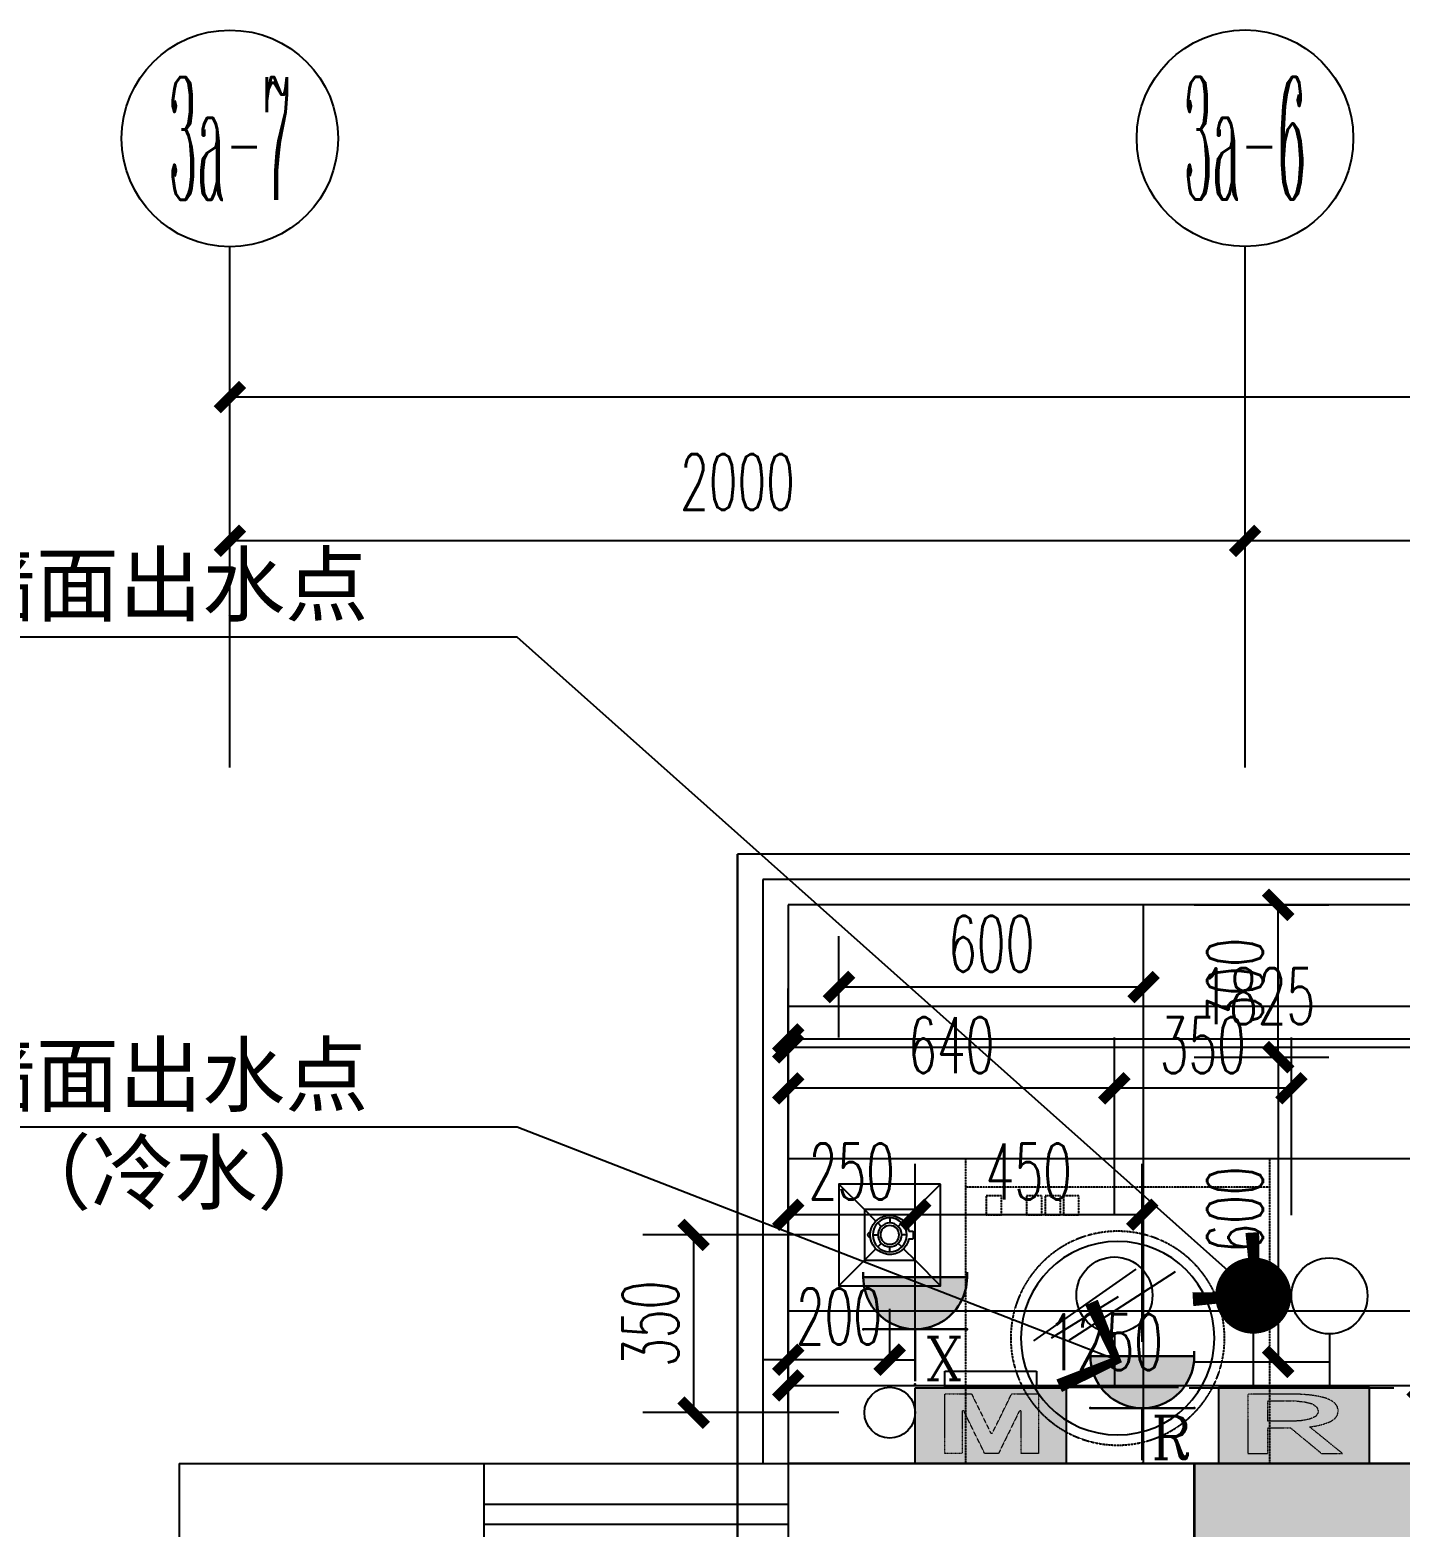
# Model space of a CAD drawing. Extents: x 184967 to 628822, y -100826 to 121332.
# Drawn here: x 392321 to 395020, y -16638 to -13689 of the extents above; entities that cross this region are included whole.
import ezdxf
from ezdxf.enums import TextEntityAlignment as Align

# ---------------------------------------------------------------- set-up
doc = ezdxf.new("R2010")
doc.units = 0
doc.header["$MEASUREMENT"] = 0
for name, pattern in [('$3$DASH', [0.35, 0.25, -0.1]), ('DASH', [0.35, 0.25, -0.1]), ('HIDDEN', [0.375, 0.25, -0.125])]:
    doc.linetypes.add(name, pattern=pattern)
for name, color, linetype in [('0-地面', 251, 'Continuous'), ('AXIS_TEXT', 7, 'Continuous'), ('column', 6, 'Continuous'), ('DIM-墙体定位', 146, 'Continuous'), ('E-给水', 34, 'Continuous'), ('E02-灯具开关连线', 6, 'Continuous'), ('E03-地漏', 6, 'Continuous'), ('FF-活动家具', 51, 'Continuous'), ('PUB_DIM', 3, 'Continuous'), ('T-灯具尺寸', 55, 'Continuous'), ('VPIPE-废水', 31, 'TG_F'), ('WALL', 145, 'Continuous'), ('家具尺寸', 8, 'Continuous'), ('机电设备', 34, 'HIDDEN'), ('栏杆', 4, 'Continuous'), ('看线', 67, 'Continuous')]:
    doc.layers.add(name, color=color, linetype=linetype)
for name, color, linetype, lineweight in [('03-col-5F~23F$0$$0$COLU', 6, 'Continuous', 0), ('03-col-5F~23F$0$$0$COLU_HATCH', 251, 'Continuous', 0), ('4#6#-col-2F~31F$0$COLU_HATCH', 251, 'Continuous', 0), ('E-插座', 60, 'Continuous', 30)]:
    doc.layers.add(name, color=color, linetype=linetype, lineweight=lineweight)
doc.styles.add('_TCH_AXIS', font='COMPLEX', dxfattribs={"bigfont": 'GBCBIG'})
doc.styles.add('_TCH_LABEL', font='COMPLEX', dxfattribs={"bigfont": 'GBCBIG'})
doc.styles.add('COMPLEX', font='COMPLEX')
doc.styles.get("Standard").update_dxf_attribs({"font": 'gbenor.shx', "bigfont": 'gbcbig.shx'})
doc.styles.add('TG_LINETYPE', font='GBXWXT', dxfattribs={"width": 0.7, "height": 3, "bigfont": 'GBCBIG'})
doc.styles.add('尺寸标注', font='txt.shx', dxfattribs={"width": 0.6, "height": 110})
doc.styles.add('文字标注', font='')
doc.styles.get('文字标注').set_extended_font_data('SimSun')
doc.linetypes.add('TG_F', pattern='A,3,-0.34,["F",TG_LINETYPE,S=0.1,R=0,X=-0.2,Y=-0.08],0', length=3.34)
doc.dimstyles.new('1-50', dxfattribs={"dimscale": 50, "dimtxt": 110, "dimasz": 1, "dimexe": 2, "dimexo": 2, "dimgap": 0.6, "dimtad": 1, "dimdec": 0, "dimrnd": 5, "dimtxsty": '尺寸标注', "dimblk": 'ARCHTICK', "dimcen": 2.5, "dimclrd": 251, "dimclre": 251, "dimclrt": 50, "dimadec": 0, "dimazin": 0, "dimtfac": 1, "dimtdec": 0, "dimtix": 1, "dimtmove": 2, "dimatfit": 3, "dimldrblk": 'DOT', "dimfxl": 0, "dimarcsym": 0})
doc.dimstyles.new('标注', dxfattribs={"dimtxt": 2.5, "dimasz": 1.5, "dimexe": 1.25, "dimexo": 0.625, "dimgap": 0, "dimtad": 1, "dimdsep": 46, "dimtxsty": 'Standard', "dimblk": 'z', "dimcen": 2.5, "dimadec": 0, "dimazin": 0, "dimtm": 1e-09, "dimtfac": 1, "dimtmove": 0, "dimatfit": 3, "dimldrblk": 'z', "dimfxl": 0, "dimarcsym": 0})

# ---------------------------------------------------------------- blocks, each defined once
blk = doc.blocks.new('A$C42DA46BE')
h = blk.add_hatch(color=256)
h.dxf.hatch_style = 1
h.paths.add_polyline_path([(184.9, 117.1), (131.9, 117.1), (94.2, 39.8), (90.8, 39.8), (53.1, 117.1), (0, 117.1), (0, 0), (34.2, 0), (34.2, 83.6), (37.7, 83.6), (78.8, 0), (106.2, 0), (147.2, 83.6), (150.7, 83.6), (150.7, 0), (184.9, 0)])
at = {"color": 8, "lineweight": 0}
for p, q in [((53.1, 117.1), (0, 117.1)), ((0, 117.1), (0, 0)), ((90.8, 39.8), (53.1, 117.1)), ((131.9, 117.1), (94.2, 39.8)), ((184.9, 117.1), (131.9, 117.1)), ((184.9, 0), (184.9, 117.1)), ((34.2, 0), (34.2, 83.6)), ((34.2, 83.6), (37.7, 83.6)), ((37.7, 83.6), (78.8, 0)), ((106.2, 0), (147.2, 83.6)), ((147.2, 83.6), (150.7, 83.6)), ((150.7, 83.6), (150.7, 0)), ((94.2, 39.8), (90.8, 39.8)), ((0, 0), (34.2, 0)), ((78.8, 0), (106.2, 0)), ((150.7, 0), (184.9, 0))]:
    blk.add_line(p, q, dxfattribs=at)
blk = doc.blocks.new('*U918')
at = {"color": 167, "ltscale": 400}
for points in [[(1.893, 4.845), (7.766, 4.845), (7.766, 5.888), (1.893, 5.888)], [(9.659, 4.83), (0, 4.83), (0, 0), (9.659, 0)]]:
    blk.add_lwpolyline(points, close=True, dxfattribs=at)
at = {"color": 9, "true_color": 0xc8a7c8}
blk.add_solid([(0, 0), (0, 4.83), (9.659, 0), (9.659, 4.83)], dxfattribs=at)
at = {"xscale": 0.03246852822245483, "yscale": 0.03246852822245483, "zscale": 0.03246852822245483}
blk.add_blockref('A$C42DA46BE', (1.766, 0.641), dxfattribs=at)
blk = doc.blocks.new('_ArchTick')
at = {"color": 0, "linetype": 'ByBlock', "const_width": 0.4}
blk.add_lwpolyline([(-0.5, -0.5), (0.5, 0.5)], dxfattribs=at)
blk = doc.blocks.new('*D1156')
at = {"layer": 'Defpoints', "color": 0, "linetype": 'ByBlock', "transparency": 16777216}
for p in [(393814.6, -15677), (393814.6, -15912.2), (395664.6, -15962.2)]:
    blk.add_point(p, dxfattribs=at)
at = {"layer": 'T-灯具尺寸', "color": 251, "lineweight": -2, "transparency": 16777216}
for p, q in [((393814.6, -15812.2), (393814.6, -15577)), ((395664.6, -15862.2), (395664.6, -15577)), ((395664.6, -15677), (393814.6, -15677))]:
    blk.add_line(p, q, dxfattribs=at)
at = {"layer": 'T-灯具尺寸', "color": 251, "linetype": 'ByBlock', "lineweight": -2, "transparency": 16777216, "xscale": 50, "yscale": 50, "zscale": 50, "rotation": 180}
blk.add_blockref('_ArchTick', (393814.6, -15677), dxfattribs=at)
at = {"layer": 'T-灯具尺寸', "color": 251, "linetype": 'ByBlock', "lineweight": -2, "transparency": 16777216, "xscale": 50, "yscale": 50, "zscale": 50}
blk.add_blockref('_ArchTick', (395664.6, -15677), dxfattribs=at)
at = {"layer": 'T-灯具尺寸', "color": 50, "linetype": 'ByBlock', "transparency": 16777216, "insert": (394739.6, -15592), "char_height": 110, "attachment_point": 5, "style": '尺寸标注'}
blk.add_mtext('1825', dxfattribs=at)
blk = doc.blocks.new('_Dot')
at = {"color": 0, "linetype": 'ByBlock', "lineweight": -2}
blk.add_line((-0.5, 0), (-1, 0), dxfattribs=at)
at = {"color": 0, "linetype": 'ByBlock', "const_width": 0.5}
blk.add_lwpolyline([(-0.25, 0, 1), (0.25, 0, 1)], format="xyb", close=True, dxfattribs=at)
blk = doc.blocks.new('*U913')
h = blk.add_hatch(color=256)
edge = h.paths.add_edge_path()
edge.add_ellipse((117.7, 211), major_axis=(72.3, 72.3), ratio=1, start_angle=135, end_angle=224.9997)
edge.add_line((117.7, 108.8), (117.7, 108.8))
edge.add_ellipse((117.7, 211), major_axis=(72.3, 72.3), ratio=1, start_angle=225.0003, end_angle=315)
edge.add_line((219.9, 211), (15.5, 211))
for p, q in [((15.5, 221.2), (15.5, 211)), ((219.9, 211), (15.5, 211)), ((219.9, 221.2), (219.9, 211)), ((15.5, 108.8), (219.9, 108.8)), ((117.7, 108.8), (117.7, 6.5))]:
    blk.add_line(p, q)
at = {"extrusion": (0, 0, -1)}
blk.add_ellipse((117.7, 211), major_axis=(72.3, 72.3), ratio=1, start_param=0.785398, end_param=3.926991, dxfattribs=at)
for p in [(15.5, 108.8), (219.9, 108.8), (117.7, 0)]:
    blk.add_point(p)
at = {"style": '_TCH_LABEL', "text_generation_flag": 4}
blk.add_text('P', height=0.00409, dxfattribs=at).set_placement((117.7, 0))
at = {"style": '_TCH_LABEL'}
blk.add_attdef('B', text='', height=84.1, dxfattribs=at).set_placement((174.6, 51.2), align=Align.MIDDLE)
blk = doc.blocks.new('000')
for p, q in [((126972.5, 18752.6), (126972.5, 18645.9)), ((126972.5, 18646.5), (126822.5, 18646.5)), ((126845.9, 18646.5), (127099, 18646.5))]:
    blk.add_line(p, q)
blk.add_circle((126972.5, 18827.6), 75)
blk = doc.blocks.new('z')
blk.add_line((0, 0), (-1, 0))
blk.add_lwpolyline([(-1.171, 1.173, 0.36, 0.21, 0), (0, 0, 0.21, 0.36, 0), (-1.171, -1.173, 0.36, 0.36, 0)], format="xyseb")
blk = doc.blocks.new('*D1359')
at = {"layer": 'Defpoints', "color": 0, "linetype": 'ByBlock', "transparency": 16777216}
for p in [(393814.6, -15693), (393814.6, -15693), (397514.6, -15912.2)]:
    blk.add_point(p, dxfattribs=at)
at = {"layer": 'DIM-墙体定位', "color": 251, "lineweight": -2, "transparency": 16777216}
for p, q in [((393814.6, -15693), (393814.6, -15593)), ((397514.6, -15812.2), (397514.6, -15593)), ((397514.6, -15693), (393814.6, -15693))]:
    blk.add_line(p, q, dxfattribs=at)
at = {"layer": 'DIM-墙体定位', "color": 251, "linetype": 'ByBlock', "lineweight": -2, "transparency": 16777216, "xscale": 50, "yscale": 50, "zscale": 50, "rotation": 180}
blk.add_blockref('_ArchTick', (393814.6, -15693), dxfattribs=at)
at = {"layer": 'DIM-墙体定位', "color": 251, "linetype": 'ByBlock', "lineweight": -2, "transparency": 16777216, "xscale": 50, "yscale": 50, "zscale": 50}
blk.add_blockref('_ArchTick', (397514.6, -15693), dxfattribs=at)
at = {"layer": 'DIM-墙体定位', "color": 50, "linetype": 'ByBlock', "transparency": 16777216, "insert": (395664.6, -15608), "char_height": 110, "attachment_point": 5, "style": '尺寸标注'}
blk.add_mtext('3700', dxfattribs=at)
blk = doc.blocks.new('*D1362')
at = {"layer": 'Defpoints', "color": 0, "linetype": 'ByBlock', "transparency": 16777216}
for p in [(395064.6, -16358.5), (393814.6, -16512.2), (395064.6, -16512.2)]:
    blk.add_point(p, dxfattribs=at)
at = {"layer": 'DIM-墙体定位', "color": 251, "lineweight": -2, "transparency": 16777216}
for p, q in [((393814.6, -16412.2), (393814.6, -16258.5)), ((395064.6, -16412.2), (395064.6, -16258.5)), ((393814.6, -16358.5), (395064.6, -16358.5))]:
    blk.add_line(p, q, dxfattribs=at)
at = {"layer": 'DIM-墙体定位', "color": 251, "linetype": 'ByBlock', "lineweight": -2, "transparency": 16777216, "xscale": 50, "yscale": 50, "zscale": 50, "rotation": 180}
blk.add_blockref('_ArchTick', (393814.6, -16358.5), dxfattribs=at)
at = {"layer": 'DIM-墙体定位', "color": 251, "linetype": 'ByBlock', "lineweight": -2, "transparency": 16777216, "xscale": 50, "yscale": 50, "zscale": 50}
blk.add_blockref('_ArchTick', (395064.6, -16358.5), dxfattribs=at)
at = {"layer": 'DIM-墙体定位', "color": 50, "linetype": 'ByBlock', "transparency": 16777216, "insert": (394439.6, -16273.5), "char_height": 110, "attachment_point": 5, "style": '尺寸标注'}
blk.add_mtext('1250', dxfattribs=at)
blk = doc.blocks.new('*D1645')
at = {"layer": 'Defpoints', "color": 0, "linetype": 'ByBlock', "transparency": 16777216}
for p in [(394514.6, -15712.2), (394514.6, -16312.2), (394779.8, -16312.2)]:
    blk.add_point(p, dxfattribs=at)
at = {"layer": '家具尺寸', "color": 251, "lineweight": -2, "transparency": 16777216}
for p, q in [((394614.6, -15712.2), (394879.8, -15712.2)), ((394779.8, -15712.2), (394779.8, -16312.2)), ((394614.6, -16312.2), (394879.8, -16312.2))]:
    blk.add_line(p, q, dxfattribs=at)
at = {"layer": '家具尺寸', "color": 251, "linetype": 'ByBlock', "lineweight": -2, "transparency": 16777216, "xscale": 50, "yscale": 50, "zscale": 50}
for p, rotation in [((394779.8, -15712.2), 90), ((394779.8, -16312.2), 270)]:
    blk.add_blockref('_ArchTick', p, dxfattribs=dict(at, rotation=rotation))
at = {"layer": '家具尺寸', "color": 50, "linetype": 'ByBlock', "transparency": 16777216, "insert": (394694.8, -16012.2), "char_height": 110, "attachment_point": 5, "rotation": 90, "style": '尺寸标注'}
blk.add_mtext('600', dxfattribs=at)
blk = doc.blocks.new('*D1646')
at = {"layer": 'Defpoints', "color": 0, "linetype": 'ByBlock', "transparency": 16777216}
for p in [(393914.6, -15574), (393914.6, -15773.7), (394514.6, -15773.7)]:
    blk.add_point(p, dxfattribs=at)
at = {"layer": '家具尺寸', "color": 251, "lineweight": -2, "transparency": 16777216}
for p, q in [((393914.6, -15673.7), (393914.6, -15474)), ((394514.6, -15673.7), (394514.6, -15474)), ((394514.6, -15574), (393914.6, -15574))]:
    blk.add_line(p, q, dxfattribs=at)
at = {"layer": '家具尺寸', "color": 251, "linetype": 'ByBlock', "lineweight": -2, "transparency": 16777216, "xscale": 50, "yscale": 50, "zscale": 50, "rotation": 180}
blk.add_blockref('_ArchTick', (393914.6, -15574), dxfattribs=at)
at = {"layer": '家具尺寸', "color": 251, "linetype": 'ByBlock', "lineweight": -2, "transparency": 16777216, "xscale": 50, "yscale": 50, "zscale": 50}
blk.add_blockref('_ArchTick', (394514.6, -15574), dxfattribs=at)
at = {"layer": '家具尺寸', "color": 50, "linetype": 'ByBlock', "transparency": 16777216, "insert": (394214.6, -15489), "char_height": 110, "attachment_point": 5, "style": '尺寸标注'}
blk.add_mtext('600', dxfattribs=at)
blk = doc.blocks.new('*D1647')
at = {"layer": 'Defpoints', "color": 0, "linetype": 'ByBlock', "transparency": 16777216}
for p in [(394514.6, -15412.2), (394779.8, -15412.2), (394514.6, -15712.2)]:
    blk.add_point(p, dxfattribs=at)
at = {"layer": '家具尺寸', "color": 251, "lineweight": -2, "transparency": 16777216}
for p, q in [((394614.6, -15412.2), (394879.8, -15412.2)), ((394779.8, -15712.2), (394779.8, -15412.2)), ((394614.6, -15712.2), (394879.8, -15712.2))]:
    blk.add_line(p, q, dxfattribs=at)
at = {"layer": '家具尺寸', "color": 251, "linetype": 'ByBlock', "lineweight": -2, "transparency": 16777216, "xscale": 50, "yscale": 50, "zscale": 50}
for p, rotation in [((394779.8, -15412.2), 90), ((394779.8, -15712.2), 270)]:
    blk.add_blockref('_ArchTick', p, dxfattribs=dict(at, rotation=rotation))
at = {"layer": '家具尺寸', "color": 50, "linetype": 'ByBlock', "transparency": 16777216, "insert": (394694.8, -15562.2), "char_height": 110, "attachment_point": 5, "rotation": 90, "style": '尺寸标注'}
blk.add_mtext('300', dxfattribs=at)
blk = doc.blocks.new('A$C4B8B7A8A')
at = {"linetype": '$3$DASH'}
blk.add_line((56.2, 0), (56.2, 600), dxfattribs=at)
at = {"color": 250}
for p, q in [((358.3, 465.3), (217.2, 263.8)), ((352.9, 430.3), (271.6, 298.1)), ((357.3, 395.8), (222.2, 186.3))]:
    blk.add_line(p, q, dxfattribs=at)
at = {"linetype": '$3$DASH'}
for points in [[(0, 600), (600, 600), (600, 0), (0, 0)], [(73.1, 558.8), (110.3, 558.8), (110.3, 528.6), (73.1, 528.6)], [(73.1, 479.3), (110.3, 479.3), (110.3, 449.1), (73.1, 449.1)], [(73.1, 443), (110.3, 443), (110.3, 412.9), (73.1, 412.9)], [(73.1, 406.8), (110.3, 406.8), (110.3, 376.6), (73.1, 376.6)]]:
    blk.add_lwpolyline(points, close=True, dxfattribs=at)
blk.add_circle((353.4, 300), 210.6, dxfattribs=at)
at = {"color": 250}
blk.add_circle((353.4, 300), 190.6, dxfattribs=at)
blk = doc.blocks.new('A$C35EA2F62')
at = {"color": 250, "ltscale": 10}
for p, q in [((0, 100, 0), (22.8, 77.2, 0)), ((100, 100, 0), (77.2, 77.2, 0)), ((26.3, 73.7, 0), (33.4, 66.6, 0)), ((50, 83.5, 0), (50, 73.5, 0)), ((73.7, 73.7, 0), (66.6, 66.6, 0)), ((16.5, 50, 0), (26.5, 50, 0)), ((26.3, 26.3, 0), (33.4, 33.4, 0)), ((73.7, 26.3, 0), (66.6, 33.4, 0)), ((83.5, 50, 0), (73.5, 50, 0)), ((22.8, 22.8, 0), (0, 0, 0)), ((50, 16.5, 0), (50, 26.5, 0)), ((77.2, 22.8, 0), (100, 0, 0))]:
    blk.add_line(p, q, dxfattribs=at)
for p, q in [((12.2, 57.5, 0), (4, 57.5, 0)), ((4, 57.5, 0), (4, 42.5, 0)), ((12.2, 42.5, 0), (4, 42.5, 0))]:
    blk.add_line(p, q)
at = {"elevation": 0}
blk.add_lwpolyline([(100, 0), (0, 0), (0, 100), (100, 100)], close=True, dxfattribs=at)
at = {"color": 250, "ltscale": 10}
for radius in [33.5, 23.5]:
    blk.add_circle((50, 50, 0), radius, dxfattribs=at)
blk.add_circle((50, 50, 0), 18.5)
blk.add_arc((50, 50, 0), 38.5, 191.2333, 168.7667)
blk.add_arc((88.5, 50, 0), 5, 266.2769, 93.7231, dxfattribs=at)
blk = doc.blocks.new('*D1802')
at = {"layer": 'Defpoints', "color": 0, "linetype": 'ByBlock', "transparency": 16777216}
for p in [(394064.6, -16022.5), (394064.6, -16363.4), (394512.1, -16505.7)]:
    blk.add_point(p, dxfattribs=at)
at = {"layer": 'E-插座', "color": 251, "lineweight": -2, "transparency": 16777216}
for p, q in [((394064.6, -16263.4), (394064.6, -15922.5)), ((394512.1, -16272.5), (394512.1, -15922.5)), ((394512.1, -16022.5), (394064.6, -16022.5))]:
    blk.add_line(p, q, dxfattribs=at)
at = {"layer": 'E-插座', "color": 251, "linetype": 'ByBlock', "lineweight": -2, "transparency": 16777216, "xscale": 50, "yscale": 50, "zscale": 50, "rotation": 180}
blk.add_blockref('_ArchTick', (394064.6, -16022.5), dxfattribs=at)
at = {"layer": 'E-插座', "color": 251, "linetype": 'ByBlock', "lineweight": -2, "transparency": 16777216, "xscale": 50, "yscale": 50, "zscale": 50}
blk.add_blockref('_ArchTick', (394512.1, -16022.5), dxfattribs=at)
at = {"layer": 'E-插座', "color": 50, "linetype": 'ByBlock', "transparency": 16777216, "insert": (394288.4, -15937.5), "char_height": 110, "attachment_point": 5, "style": '尺寸标注'}
blk.add_mtext('450', dxfattribs=at)
blk = doc.blocks.new('*D1803')
at = {"layer": 'Defpoints', "color": 0, "linetype": 'ByBlock', "transparency": 16777216}
for p in [(394457.1, -15773.5), (394457.1, -16348.5), (394805.9, -16363.4)]:
    blk.add_point(p, dxfattribs=at)
at = {"layer": 'E-给水', "color": 251, "lineweight": -2, "transparency": 16777216}
for p, q in [((394457.1, -16023.5), (394457.1, -15673.5)), ((394805.9, -16023.5), (394805.9, -15673.5)), ((394805.9, -15773.5), (394457.1, -15773.5))]:
    blk.add_line(p, q, dxfattribs=at)
at = {"layer": 'E-给水', "color": 251, "linetype": 'ByBlock', "lineweight": -2, "transparency": 16777216, "xscale": 50, "yscale": 50, "zscale": 50, "rotation": 180}
blk.add_blockref('_ArchTick', (394457.1, -15773.5), dxfattribs=at)
at = {"layer": 'E-给水', "color": 251, "linetype": 'ByBlock', "lineweight": -2, "transparency": 16777216, "xscale": 50, "yscale": 50, "zscale": 50}
blk.add_blockref('_ArchTick', (394805.9, -15773.5), dxfattribs=at)
at = {"layer": 'E-给水', "color": 50, "linetype": 'ByBlock', "transparency": 16777216, "insert": (394631.5, -15688.5), "char_height": 110, "attachment_point": 5, "style": '尺寸标注'}
blk.add_mtext('350', dxfattribs=at)
blk = doc.blocks.new('*D1916')
at = {"layer": 'Defpoints', "color": 0, "linetype": 'ByBlock', "transparency": 16777216}
for p in [(393628.3, -16062.2), (394014.6, -16062.2), (394014.6, -16412.2)]:
    blk.add_point(p, dxfattribs=at)
at = {"layer": 'E-给水', "color": 251, "lineweight": -2, "transparency": 16777216}
for p, q in [((393914.6, -16062.2), (393528.3, -16062.2)), ((393628.3, -16412.2), (393628.3, -16062.2)), ((393914.6, -16412.2), (393528.3, -16412.2))]:
    blk.add_line(p, q, dxfattribs=at)
at = {"layer": 'E-给水', "color": 251, "linetype": 'ByBlock', "lineweight": -2, "transparency": 16777216, "xscale": 50, "yscale": 50, "zscale": 50}
for p, rotation in [((393628.3, -16062.2), 90), ((393628.3, -16412.2), 270)]:
    blk.add_blockref('_ArchTick', p, dxfattribs=dict(at, rotation=rotation))
at = {"layer": 'E-给水', "color": 50, "linetype": 'ByBlock', "transparency": 16777216, "insert": (393543.3, -16237.2), "char_height": 110, "attachment_point": 5, "rotation": 90, "style": '尺寸标注'}
blk.add_mtext('350', dxfattribs=at)
blk = doc.blocks.new('*D1917')
at = {"layer": 'Defpoints', "color": 0, "linetype": 'ByBlock', "transparency": 16777216}
for p in [(393814.6, -16308), (393814.6, -16412.2), (394014.6, -16412.2)]:
    blk.add_point(p, dxfattribs=at)
at = {"layer": 'E-给水', "color": 251, "lineweight": -2, "transparency": 16777216}
for p, q in [((393814.6, -16312.2), (393814.6, -16208)), ((394014.6, -16312.2), (394014.6, -16208)), ((393814.6, -16308), (393764.6, -16308)), ((394014.6, -16308), (393814.6, -16308)), ((394014.6, -16308), (394064.6, -16308))]:
    blk.add_line(p, q, dxfattribs=at)
at = {"layer": 'E-给水', "color": 251, "linetype": 'ByBlock', "lineweight": -2, "transparency": 16777216, "xscale": 50, "yscale": 50, "zscale": 50}
blk.add_blockref('_ArchTick', (393814.6, -16308), dxfattribs=at)
at = {"layer": 'E-给水', "color": 251, "linetype": 'ByBlock', "lineweight": -2, "transparency": 16777216, "xscale": 50, "yscale": 50, "zscale": 50, "rotation": 180}
blk.add_blockref('_ArchTick', (394014.6, -16308), dxfattribs=at)
at = {"layer": 'E-给水', "color": 50, "linetype": 'ByBlock', "transparency": 16777216, "insert": (393914.6, -16223), "char_height": 110, "attachment_point": 5, "style": '尺寸标注'}
blk.add_mtext('200', dxfattribs=at)
blk = doc.blocks.new('A$C425A3D1E')
for p, q in [((0.6, 403.1), (0.6, 150)), ((182.3, 276.6), (0.6, 276.6)), ((0.6, 126.6), (0.6, 276.6)), ((0.6, 253.1), (0.6, 0)), ((106.7, 126.6), (0, 126.6))]:
    blk.add_line(p, q)
at = {"const_width": 75}
blk.add_lwpolyline([(182.3, 314.1, -1), (182.3, 239.1, -1)], format="xyb", close=True, dxfattribs=at)
blk.add_circle((181.7, 126.6), 75)
for start, end in [(90, 270), (270, 90)]:
    blk.add_arc((182.3, 276.6), 28.1, start, end)
blk = doc.blocks.new('*D2157')
at = {"layer": 'Defpoints', "color": 0, "linetype": 'ByBlock', "transparency": 16777216}
for p in [(392714.6, -14412.3), (392714.6, -15918.5), (405014.6, -15918.5)]:
    blk.add_point(p, dxfattribs=at)
at = {"layer": 'PUB_DIM', "color": 251, "lineweight": -2, "transparency": 16777216}
for p, q in [((392714.6, -14662.3), (392714.6, -14312.3)), ((405014.6, -14662.3), (405014.6, -14312.3)), ((405014.6, -14412.3), (392714.6, -14412.3))]:
    blk.add_line(p, q, dxfattribs=at)
at = {"layer": 'PUB_DIM', "color": 251, "linetype": 'ByBlock', "lineweight": -2, "transparency": 16777216, "xscale": 50, "yscale": 50, "zscale": 50}
for p, rotation in [((392714.6, -14412.3), 180.0000000014377), ((405014.6, -14412.3), 1.437649999047608e-09)]:
    blk.add_blockref('_ArchTick', p, dxfattribs=dict(at, rotation=rotation))
at = {"layer": 'PUB_DIM', "color": 50, "linetype": 'ByBlock', "transparency": 16777216, "insert": (398555.1, -14273.7), "char_height": 110, "attachment_point": 5, "rotation": 0, "style": '尺寸标注'}
blk.add_mtext('12300', dxfattribs=at)
blk = doc.blocks.new('*D2161')
at = {"layer": 'Defpoints', "color": 0, "linetype": 'ByBlock', "transparency": 16777216}
for p in [(394714.6, -14695.3), (394714.6, -15422.9), (397614.6, -15422.9)]:
    blk.add_point(p, dxfattribs=at)
at = {"layer": 'PUB_DIM', "color": 251, "lineweight": -2, "transparency": 16777216}
for p, q in [((394714.6, -14945.3), (394714.6, -14595.3)), ((397614.6, -14945.3), (397614.6, -14595.3)), ((397614.6, -14695.3), (394714.6, -14695.3))]:
    blk.add_line(p, q, dxfattribs=at)
at = {"layer": 'PUB_DIM', "color": 251, "linetype": 'ByBlock', "lineweight": -2, "transparency": 16777216, "xscale": 50, "yscale": 50, "zscale": 50}
for p, rotation in [((394714.6, -14695.3), 180.0000000014378), ((397614.6, -14695.3), 1.437809871163154e-09)]:
    blk.add_blockref('_ArchTick', p, dxfattribs=dict(at, rotation=rotation))
at = {"layer": 'PUB_DIM', "color": 50, "linetype": 'ByBlock', "transparency": 16777216, "insert": (396164.6, -14556.7), "char_height": 110, "attachment_point": 5, "rotation": 0, "style": '尺寸标注'}
blk.add_mtext('2900', dxfattribs=at)
blk = doc.blocks.new('*D2162')
at = {"layer": 'Defpoints', "color": 0, "linetype": 'ByBlock', "transparency": 16777216}
for p in [(392714.6, -14695.3), (392714.6, -15422.9), (394714.6, -15422.9)]:
    blk.add_point(p, dxfattribs=at)
at = {"layer": 'PUB_DIM', "color": 251, "lineweight": -2, "transparency": 16777216}
for p, q in [((392714.6, -14945.3), (392714.6, -14595.3)), ((394714.6, -14945.3), (394714.6, -14595.3)), ((394714.6, -14695.3), (392714.6, -14695.3))]:
    blk.add_line(p, q, dxfattribs=at)
at = {"layer": 'PUB_DIM', "color": 251, "linetype": 'ByBlock', "lineweight": -2, "transparency": 16777216, "xscale": 50, "yscale": 50, "zscale": 50}
for p, rotation in [((392714.6, -14695.3), 180.0000000014376), ((394714.6, -14695.3), 1.437649999047608e-09)]:
    blk.add_blockref('_ArchTick', p, dxfattribs=dict(at, rotation=rotation))
at = {"layer": 'PUB_DIM', "color": 50, "linetype": 'ByBlock', "transparency": 16777216, "insert": (393714.6, -14579.4), "char_height": 110, "attachment_point": 5, "rotation": 0, "style": '尺寸标注'}
blk.add_mtext('2000', dxfattribs=at)
blk = doc.blocks.new('_AXISO')
blk.add_circle((0, 0), 0.5)
at = {"layer": 'AXIS_TEXT', "style": 'COMPLEX', "width": 1.041667}
blk.add_attdef('A', text='', height=0.56, dxfattribs=at).set_placement((-0.25, -0.28), (0.25, -0.28), align=Align.FIT)
blk = doc.blocks.new('HJGT')
h = blk.add_hatch(color=256)
edge = h.paths.add_edge_path()
edge.add_ellipse((403694.6, -16923.2), major_axis=(-72.3, -72.3), ratio=1, start_angle=135, end_angle=224.9997)
edge.add_line((403694.6, -16821), (403694.6, -16821))
edge.add_ellipse((403694.6, -16923.2), major_axis=(-72.3, -72.3), ratio=1, start_angle=225.0003, end_angle=315)
edge.add_line((403592.4, -16923.2), (403796.9, -16923.2))
for p, q in [((403694.6, -16821), (403694.6, -16718.7)), ((403796.9, -16821), (403592.4, -16821)), ((403592.4, -16923.2), (403796.9, -16923.2)), ((403592.4, -16933.4), (403592.4, -16923.2)), ((403796.9, -16933.4), (403796.9, -16923.2))]:
    blk.add_line(p, q)
at = {"extrusion": (0, 0, -1)}
blk.add_ellipse((403694.6, -16923.2), major_axis=(-72.3, -72.3), ratio=1, start_param=0.785398, end_param=3.926991, dxfattribs=at)
for p in [(403694.6, -16712.2), (403592.4, -16821), (403796.9, -16821)]:
    blk.add_point(p)
at = {"style": '_TCH_LABEL', "text_generation_flag": 4}
blk.add_text('P', height=0.00409, rotation=180, dxfattribs=at).set_placement((403694.7, -16712.2))
at = {"style": '_TCH_LABEL'}
blk.add_attdef('J', text='', height=84.1, dxfattribs=at).set_placement((403637.7, -16763.4), align=Align.MIDDLE)
blk = doc.blocks.new('A$C10A05FC4')
h = blk.add_hatch(color=256)
h.dxf.hatch_style = 1
h.paths.add_polyline_path([(121.6, 52.7), (131.4, 54), (147, 57.4), (160.9, 62.4), (162.8, 63.2), (171.3, 68.8), (176.3, 75.6), (178, 83.6), (178, 84.3), (176.3, 92.4), (171.3, 99.2), (163.4, 105.1), (152.3, 109.6), (139.6, 112.7), (123.6, 115.2), (105.6, 116.7), (85.6, 117.1), (0, 117.1), (0, 0), (39.3, 0), (39.3, 50.7), (83.9, 50.7), (145.5, 0), (186.6, 0)])
h.paths.add_polyline_path([(105.4, 64.8), (87.3, 63.7), (39.3, 63.7), (39.3, 104.2), (77, 104.2), (94.7, 103.7), (112, 101.8), (127.1, 98.1), (136.1, 91.1), (139.3, 81.7), (133.4, 73.1), (122.2, 68.1)], flags=16)
at = {"color": 8, "lineweight": 0}
for p, q in [((85.6, 117.1), (0, 117.1)), ((0, 117.1), (0, 0)), ((39.3, 63.7), (39.3, 104.2)), ((39.3, 104.2), (77, 104.2)), ((77, 104.2), (94.7, 103.7)), ((105.6, 116.7), (85.6, 117.1)), ((94.7, 103.7), (112, 101.8)), ((123.6, 115.2), (105.6, 116.7)), ((112, 101.8), (124.9, 98.7)), ((139.6, 112.7), (123.6, 115.2)), ((124.9, 98.7), (128.3, 97.2)), ((128.3, 97.2), (136.1, 91.1)), ((136.1, 91.1), (138.6, 83.6)), ((152.3, 109.6), (139.6, 112.7)), ((163.4, 105.1), (152.3, 109.6)), ((171.3, 99.2), (163.4, 105.1)), ((176.3, 92.4), (171.3, 99.2)), ((178, 84.3), (176.3, 92.4)), ((87.3, 63.7), (39.3, 63.7)), ((105.4, 64.8), (87.3, 63.7)), ((121.2, 67.9), (105.4, 64.8)), ((123.2, 68.5), (121.2, 67.9)), ((133.4, 73.1), (123.2, 68.5)), ((138.2, 80.1), (133.4, 73.1)), ((138.6, 83.6), (138.2, 80.1)), ((147, 57.4), (160.9, 62.4)), ((160.9, 62.4), (162.8, 63.2)), ((162.8, 63.2), (171.3, 68.8)), ((171.3, 68.8), (176.3, 75.6)), ((176.3, 75.6), (178, 83.6)), ((178, 83.6), (178, 84.3)), ((39.3, 0), (39.3, 50.7)), ((39.3, 50.7), (83.9, 50.7)), ((83.9, 50.7), (145.5, 0)), ((121.6, 52.7), (131.4, 54)), ((186.6, 0), (121.6, 52.7)), ((131.4, 54), (147, 57.4)), ((0, 0), (39.3, 0)), ((145.5, 0), (186.6, 0))]:
    blk.add_line(p, q, dxfattribs=at)
blk = doc.blocks.new('*U915')
at = {"color": 167, "ltscale": 400}
blk.add_lwpolyline([(9.659, 4.83), (0, 4.83), (0, 0), (9.659, 0)], close=True, dxfattribs=at)
at = {"color": 9, "true_color": 0xc8a7c8}
blk.add_solid([(0, 0), (0, 4.83), (9.659, 0), (9.659, 4.83)], dxfattribs=at)
at = {"xscale": 0.03246852822245483, "yscale": 0.03246852822245483, "zscale": 0.03246852822245483}
blk.add_blockref('A$C10A05FC4', (1.886, 0.626), dxfattribs=at)
blk = doc.blocks.new('*D2175')
at = {"layer": 'Defpoints', "color": 0, "linetype": 'ByBlock', "transparency": 16777216}
for p in [(393814.6, -16022.5), (393814.6, -16356.7), (394064.6, -16363.4)]:
    blk.add_point(p, dxfattribs=at)
at = {"layer": 'E-插座', "color": 251, "lineweight": -2, "transparency": 16777216}
for p, q in [((393814.6, -16256.7), (393814.6, -15922.5)), ((394064.6, -16263.4), (394064.6, -15922.5)), ((394064.6, -16022.5), (393814.6, -16022.5))]:
    blk.add_line(p, q, dxfattribs=at)
at = {"layer": 'E-插座', "color": 251, "linetype": 'ByBlock', "lineweight": -2, "transparency": 16777216, "xscale": 50, "yscale": 50, "zscale": 50, "rotation": 180}
blk.add_blockref('_ArchTick', (393814.6, -16022.5), dxfattribs=at)
at = {"layer": 'E-插座', "color": 251, "linetype": 'ByBlock', "lineweight": -2, "transparency": 16777216, "xscale": 50, "yscale": 50, "zscale": 50}
blk.add_blockref('_ArchTick', (394064.6, -16022.5), dxfattribs=at)
at = {"layer": 'E-插座', "color": 50, "linetype": 'ByBlock', "transparency": 16777216, "insert": (393939.6, -15937.5), "char_height": 110, "attachment_point": 5, "style": '尺寸标注'}
blk.add_mtext('250', dxfattribs=at)
blk = doc.blocks.new('*D2176')
at = {"layer": 'Defpoints', "color": 0, "linetype": 'ByBlock', "transparency": 16777216}
for p in [(393814.6, -15773.5), (393814.6, -16361.9), (394457.1, -16348.5)]:
    blk.add_point(p, dxfattribs=at)
at = {"layer": 'E-给水', "color": 251, "lineweight": -2, "transparency": 16777216}
for p, q in [((393814.6, -16023.5), (393814.6, -15673.5)), ((394457.1, -16023.5), (394457.1, -15673.5)), ((394457.1, -15773.5), (393814.6, -15773.5))]:
    blk.add_line(p, q, dxfattribs=at)
at = {"layer": 'E-给水', "color": 251, "linetype": 'ByBlock', "lineweight": -2, "transparency": 16777216, "xscale": 50, "yscale": 50, "zscale": 50, "rotation": 180}
blk.add_blockref('_ArchTick', (393814.6, -15773.5), dxfattribs=at)
at = {"layer": 'E-给水', "color": 251, "linetype": 'ByBlock', "lineweight": -2, "transparency": 16777216, "xscale": 50, "yscale": 50, "zscale": 50}
blk.add_blockref('_ArchTick', (394457.1, -15773.5), dxfattribs=at)
at = {"layer": 'E-给水', "color": 50, "linetype": 'ByBlock', "transparency": 16777216, "insert": (394135.9, -15688.5), "char_height": 110, "attachment_point": 5, "style": '尺寸标注'}
blk.add_mtext('640', dxfattribs=at)
blk = doc.blocks.new('03-col-5F~23F')
at = {"layer": '03-col-5F~23F$0$$0$COLU_HATCH'}
blk.add_hatch(color=256, dxfattribs=at).paths.add_polyline_path([(12177.4, 6231.1), (12220.8, 5984.9), (12298.9, 5541.7), (11855.8, 5463.6), (11734.2, 6152.9)])
at = {"layer": '03-col-5F~23F$0$$0$COLU'}
blk.add_lwpolyline([(12177.4, 6231.1), (12220.8, 5984.9), (12220.8, 5984.9), (12298.9, 5541.7), (11855.8, 5463.6), (11734.2, 6152.9)], close=True, dxfattribs=at)

msp = doc.modelspace()

# ---------------------------------------------------------------- hatches: boundary and pattern name
at = {"layer": '0-地面', "linetype": 'ByBlock'}
h = msp.add_hatch(dxfattribs=at)
h.set_pattern_fill('_USER', color=250, scale=300, pattern_type=0)
h.set_pattern_definition([(0, (400214.64, -16512.2), (0, 300), [])])
h.paths.add_polyline_path([(395064.6, -16512.2), (394614.6, -16512.2), (393814.6, -16512.2), (393814.6, -15612.2), (393964.6, -15562.2), (394064.6, -15562.2), (394064.6, -15462.2), (393964.6, -15462.2), (393914.6, -15412.2), (397614.6, -15412.2), (397614.6, -15912.2), (397514.6, -15912.2), (397514.6, -16512.2), (397164.6, -16512.2)])
edge = h.paths.add_edge_path(flags=16)
edge.add_arc((394014.6, -16412.2), 50, 180, 540, ccw=False)
h.paths.add_polyline_path([(397319.1, -16093.5), (397110.1, -16093.5), (397110.1, -15928.5), (397319.1, -15928.5)], flags=16)
h.paths.add_polyline_path([(396674.3, -16466.7), (396674.3, -16257.7), (396839.3, -16257.7), (396839.3, -16466.7)], flags=16)
at = {"layer": '4#6#-col-2F~31F$0$COLU_HATCH'}
msp.add_hatch(color=250, dxfattribs=at).paths.add_polyline_path([(395064.6, -16512.2), (395064.6, -16812.2), (395064.6, -17212.2), (394614.6, -17212.2), (394614.6, -16512.2)])

# ---------------------------------------------------------------- linework, layer by layer
at = {"layer": '0-地面', "color": 250, "linetype": 'ByBlock'}
msp.add_line((394514.6, -16512.2), (394514.6, -15412.2), dxfattribs=at)
at = {"layer": 'E-插座', "color": 250, "linetype": 'ByBlock'}
for p, q in [((393714.6, -15312.2), (393714.6, -16512.2)), ((393714.6, -16512.2), (393714.6, -16712.2))]:
    msp.add_line(p, q, dxfattribs=at)
at = {"layer": 'E02-灯具开关连线', "color": 6, "linetype": 'DASH', "ltscale": 500}
msp.add_arc((394871.1, -16463.8), 938.8, 275.7783, 32.2974, dxfattribs=at)
at = {"layer": 'E03-地漏', "color": 250}
for p, q in [((393914.6, -15962.2), (393964.6, -16012.2)), ((394114.6, -15962.2), (394064.6, -16012.2)), ((393964.6, -16112.2), (393914.6, -16162.2)), ((394064.6, -16112.2), (394114.6, -16162.2))]:
    msp.add_line(p, q, dxfattribs=at)
msp.add_lwpolyline([(394114.6, -15962.2), (393914.6, -15962.2), (393914.6, -16162.2), (394114.6, -16162.2)], close=True, dxfattribs=at)
at = {"layer": 'PUB_DIM', "linetype": 'ByBlock'}
for p, q in [((392714.6, -15141.9), (392714.6, -14115.8)), ((394714.6, -15141.9), (394714.6, -14115.8))]:
    msp.add_line(p, q, dxfattribs=at)
at = {"layer": 'VPIPE-废水', "linetype": 'Continuous'}
msp.add_circle((394014.6, -16412.2), 50, dxfattribs=at)
at = {"layer": 'WALL'}
for q in [(394614.6, -16512.2), (392614.6, -17512.2)]:
    msp.add_line((392614.6, -16512.2), q, dxfattribs=at)
msp.add_lwpolyline([(395064.6, -16512.2), (395064.6, -16812.2), (395064.6, -16812.2), (395064.6, -17212.2), (394614.6, -17212.2), (394614.6, -16512.2)], close=True, dxfattribs=at)
at = {"layer": '栏杆'}
for p, q in [((397664.6, -15362.2), (393764.6, -15362.2)), ((393764.6, -15362.2), (393764.6, -16512.2)), ((397614.6, -15412.2), (393814.6, -15412.2)), ((393814.6, -15412.2), (393814.6, -16512.2)), ((393214.6, -16512.2), (393814.6, -16512.2)), ((393214.6, -16512.2), (393214.6, -16712.2)), ((393814.6, -16512.2), (393814.6, -16712.2)), ((393214.6, -16592.2), (393814.6, -16592.2)), ((393214.6, -16632.2), (393814.6, -16632.2))]:
    msp.add_line(p, q, dxfattribs=at)
at = {"layer": '看线'}
for p, q in [((397714.6, -15312.2), (393714.6, -15312.2)), ((393714.6, -15312.2), (393714.6, -16512.2))]:
    msp.add_line(p, q, dxfattribs=at)

# ---------------------------------------------------------------- block references
at = {"layer": 'column', "rotation": 349.9999999994567}
msp.add_blockref('03-col-5F~23F', (381992, -20534), dxfattribs=at)
at = {"layer": 'E-插座'}
ref = msp.add_blockref('*U913', (393946.9, -16356.7), dxfattribs=at)
ref.add_attrib('B', 'X', dxfattribs={"layer": '0', "height": 84.1, "rotation": 180, "style": '_TCH_LABEL'}).set_placement((394121.5, -16305.5), align=Align.MIDDLE)
at = {"layer": 'E-插座', "color": 250, "linetype": 'ByBlock'}
ref = msp.add_blockref('HJGT', (798206.8, -33224.4), dxfattribs=dict(at, rotation=180))
ref.add_attrib('J', 'R', dxfattribs={"layer": '0', "height": 84.1, "style": '_TCH_LABEL'}).set_placement((394569, -16461), align=Align.MIDDLE)
at = {"layer": 'E-给水'}
msp.add_blockref('000', (267484.7, -35008.3), dxfattribs=at)
at = {"layer": 'E-给水', "rotation": 90.00000000000001}
msp.add_blockref('A$C425A3D1E', (395007.4, -16364), dxfattribs=at)
at = {"layer": 'E03-地漏', "xscale": -1}
msp.add_blockref('A$C35EA2F62', (394064.6, -16112.2, 0), dxfattribs=at)
at = {"layer": 'FF-活动家具', "xscale": -1, "rotation": 90}
msp.add_blockref('A$C4B8B7A8A', (394763.6, -15912.2), dxfattribs=at)
at = {"layer": 'PUB_DIM', "linetype": 'ByBlock'}
ref = msp.add_blockref('_AXISO', (392714.6, -13902.8), dxfattribs=dict(at, xscale=426.6560000000001, yscale=426.6560000000001, zscale=426.6560000000001))
ref.add_attrib('A', '3a-7', dxfattribs={"layer": 'AXIS_TEXT', "height": 241.35, "style": '_TCH_AXIS', "width": 0.265823}).set_placement((392594, -14023.4), (392835.3, -14023.4), align=Align.FIT)
ref = msp.add_blockref('_AXISO', (394714.6, -13902.4), dxfattribs=dict(at, xscale=426.6560000000001, yscale=426.6560000000001, zscale=426.6560000000001))
ref.add_attrib('A', '3a-6', dxfattribs={"layer": 'AXIS_TEXT', "height": 241.35, "style": '_TCH_AXIS', "width": 0.265823}).set_placement((394594, -14023.1), (394835.3, -14023.1), align=Align.FIT)
at = {"layer": '机电设备', "yscale": 30.79905375026579, "zscale": 30.79905375026579}
for name, p, xscale in [('*U918', (394362.1, -16512.2), -30.79905375026579), ('*U915', (394662.1, -16512.2), 30.79905375026579)]:
    msp.add_blockref(name, p, dxfattribs=dict(at, xscale=xscale))

# ---------------------------------------------------------------- texts
at = {"layer": 'E-给水', "style": '文字标注'}
for s, height, p in [('热水器墙面出水点', 120, (391677.8, -14841.3, -6.9)), ('洗衣机墙面出水点', 120, (391677.8, -15806.8, -6.9)), ('H=1.10m（冷水）', 119.998, (391706.3, -15999.3, -6.9))]:
    msp.add_text(s, height=height, dxfattribs=at).set_placement(p)

# ---------------------------------------------------------------- dimensions: what is measured, and where the dimension line sits
at = {"layer": 'DIM-墙体定位', "color": 55, "linetype": 'ByBlock'}
for base, p1, p2, picture, middle in [((393814.6, -15693), (397514.6, -15912.2), (393814.6, -15693), '*D1359', (395664.6, -15608)), ((395064.6, -16358.5), (393814.6, -16512.2), (395064.6, -16512.2), '*D1362', (394439.6, -16273.5))]:
    dim = msp.add_linear_dim(base=base, p1=p1, p2=p2, angle=180, dimstyle='1-50', override={"dimfxl": 5, "dimfxlon": 1}, dxfattribs=at)
    dim.commit()
    dim.dimension.update_dxf_attribs({"geometry": picture, "text_midpoint": middle})
at = {"layer": 'E-插座', "color": 250, "linetype": 'ByBlock'}
dim = msp.add_linear_dim(base=(393814.6, -16022.5), p1=(394064.6, -16363.4), p2=(393814.6, -16356.7), dimstyle='1-50', override={"dimfxl": 5, "dimfxlon": 1}, dxfattribs=at)
dim.commit()
dim.dimension.update_dxf_attribs({"geometry": '*D2175', "text_midpoint": (393939.6, -15937.5)})
dim = msp.add_linear_dim(base=(394064.6391, -16022.5037), p1=(394512.1472, -16505.651), p2=(394064.6391, -16363.4428), angle=180, dimstyle='1-50', override={"dimfxl": 5, "dimfxlon": 1}, dxfattribs=at)
dim.commit()
dim.dimension.update_dxf_attribs({"geometry": '*D1802', "text_midpoint": (394288.3932, -15937.5037)})
at = {"layer": 'E-给水', "color": 250, "linetype": 'ByBlock'}
dim = msp.add_linear_dim(base=(393814.6391, -15773.5), p1=(394457.1352, -16348.5), p2=(393814.6391, -16361.8601), dimstyle='1-50', override={"dimfxl": 5, "dimfxlon": 1}, dxfattribs=at)
dim.commit()
dim.dimension.update_dxf_attribs({"geometry": '*D2176', "text_midpoint": (394135.8872, -15688.5)})
for base, p1, p2, angle, override, picture, middle in [((394457.1, -15773.5), (394805.9, -16363.4), (394457.1, -16348.5), 180, {"dimfxl": 5, "dimfxlon": 1}, '*D1803', (394631.5, -15688.5)), ((393628.3, -16062.2), (394014.6, -16412.2), (394014.6, -16062.2), 90, {"dimfxl": 100, "dimfxlon": 1}, '*D1916', (393543.3, -16237.2)), ((393814.6, -16308), (394014.6, -16412.2), (393814.6, -16412.2), 180, {"dimfxl": 100, "dimfxlon": 1}, '*D1917', (393914.6, -16223))]:
    dim = msp.add_linear_dim(base=base, p1=p1, p2=p2, angle=angle, dimstyle='1-50', override=override, dxfattribs=at)
    dim.commit()
    dim.dimension.update_dxf_attribs({"geometry": picture, "text_midpoint": middle})
at = {"layer": 'PUB_DIM', "linetype": 'ByBlock'}
for base, p1, p2, text, picture, middle in [((392714.6, -14412.3), (405014.6, -15918.5), (392714.6, -15918.5), '12300', '*D2157', (398555.1, -14273.7)), ((394714.6, -14695.3), (397614.6, -15422.9), (394714.6, -15422.9), '2900', '*D2161', (396164.6, -14556.7)), ((392714.6, -14695.3), (394714.6, -15422.9), (392714.6, -15422.9), '2000', '*D2162', (393714.6, -14579.4))]:
    dim = msp.add_linear_dim(base=base, p1=p1, p2=p2, angle=180, text=text, dimstyle='1-50', override={"dimfxl": 5, "dimfxlon": 1}, dxfattribs=at)
    dim.commit()
    dim.dimension.update_dxf_attribs({"geometry": picture, "text_midpoint": middle, "dimtype": 161})
at = {"layer": 'T-灯具尺寸', "color": 55, "linetype": 'ByBlock'}
dim = msp.add_linear_dim(base=(393814.6, -15677), p1=(395664.6, -15962.2), p2=(393814.6, -15912.2), angle=180, text='1825', dimstyle='1-50', override={"dimfxl": 5, "dimfxlon": 1}, dxfattribs=at)
dim.commit()
dim.dimension.update_dxf_attribs({"geometry": '*D1156', "text_midpoint": (394739.6, -15592)})
at = {"layer": '家具尺寸', "linetype": 'ByBlock'}
for base, p1, p2, angle, picture, middle in [((394779.8, -15412.2), (394514.6, -15712.2), (394514.6, -15412.2), 90, '*D1647', (394694.8, -15562.2)), ((393914.6, -15574), (394514.6, -15773.7), (393914.6, -15773.7), 180, '*D1646', (394214.6, -15489)), ((394779.8, -16312.2), (394514.6, -15712.2), (394514.6, -16312.2), 90, '*D1645', (394694.8, -16012.2))]:
    dim = msp.add_linear_dim(base=base, p1=p1, p2=p2, angle=angle, dimstyle='1-50', override={"dimfxl": 5, "dimfxlon": 1}, dxfattribs=at)
    dim.commit()
    dim.dimension.update_dxf_attribs({"geometry": picture, "text_midpoint": middle})

# ---------------------------------------------------------------- leaders
at = {"layer": 'E-给水'}
for points in [[(394735.9, -16181.7, -6.9), (393280.3, -14884.8, -6.9), (391653, -14884.8, -6.9)], [(394462.1, -16309.1, -6.9), (393280.3, -15850.3, -6.9), (391653, -15850.3, -6.9)]]:
    msp.add_leader(points, dimstyle='标注', override={"dimscale": 75.000002, "dimasz": 1}, dxfattribs=at)

doc.saveas('drawing.dxf')
